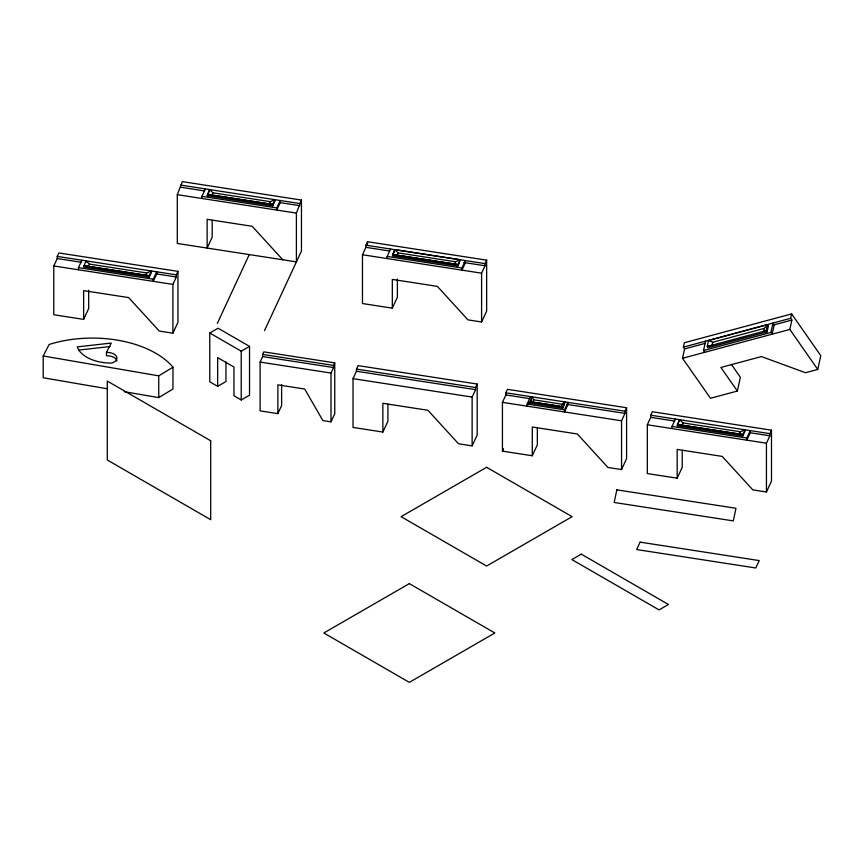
<?xml version="1.0" encoding="UTF-8"?>
<svg xmlns="http://www.w3.org/2000/svg" width="864" height="864" viewBox="0 0 864 864"><rect width="100%" height="100%" fill="white"/><g stroke="black" fill="none" stroke-linecap="round" stroke-linejoin="round"><path stroke-width="1.3" d="M683.359 347.134L684.32 342.749L791.629 313.913L820.8 355.676L817.765 369.425L805.496 372.73L761.454 356.573L720.889 367.47L737.359 391.036L710.467 398.261L682.517 358.268L684.59 348.894L683.359 347.134L790.657 318.298L791.629 313.913M704.743 352.296L703.512 350.536L705.586 341.161M708.545 340.513L707.227 346.496L708.08 347.706L767.092 331.852L768.409 325.879L767.556 324.659L708.545 340.513L712.757 342.241L764.392 328.363L767.556 324.659L766.238 330.642L767.092 331.852M712.757 342.241L712.098 345.222L707.227 346.496L766.238 330.642L763.733 331.355L764.392 328.363M737.359 391.036L740.383 377.276L731.408 364.424M770.915 332.424L772.978 323.05L774.209 324.81L772.135 334.184L770.915 332.424L703.512 350.536M817.765 369.425L789.826 329.432L791.888 320.058L790.657 318.298M57.229 256.414L58.838 252.947L177.952 271.372L177.952 322.304L172.908 333.191L159.278 331.074L128.671 297.594L83.635 290.628L83.635 319.378L53.784 314.755L53.784 265.972L57.229 258.552L57.229 256.414L176.342 274.838L177.952 271.372M78.462 269.784L78.462 267.635L81.896 260.226M85.925 260.809L83.732 267.019L149.245 277.15L151.438 272.419L151.438 270.94L146.794 272.97L89.478 264.103L85.925 260.809L85.925 262.289M89.478 264.103L88.376 266.468L83.732 265.529L149.245 275.67L151.438 270.94M83.635 319.378L88.69 308.491L88.69 290.196M301.46 200.07L296.406 213.095L296.406 261.878L177.293 243.454L177.293 194.659L182.347 181.634L301.46 200.07L301.46 251.003L264.492 330.653M146.794 272.97L145.703 275.335L149.245 275.67L149.245 277.15M153.274 279.212L156.719 271.804L156.719 273.942L153.274 281.362L153.274 279.212L78.462 267.635M201.96 198.482L201.96 196.333L205.405 188.924M209.434 189.508L207.241 195.707L272.754 205.848L274.946 201.118L274.946 199.638L270.302 201.668L212.976 192.802L209.434 189.508L209.434 190.987M207.241 195.707L208.883 192.164M274.946 199.638L272.754 204.358L207.241 194.227L211.885 195.167L212.976 192.802M172.908 333.191L172.908 284.396L176.342 276.988L176.342 274.838M211.885 195.167L269.212 204.034L270.302 201.668M217.339 323.363L249.253 254.588M276.782 207.911L280.217 200.491L280.217 202.64L276.782 210.06L276.782 207.911L201.96 196.333M262.656 354.445L263.844 351.875L334.746 362.848L334.746 413.78L331.009 421.837L322.898 420.584L304.679 389.016L277.873 384.869L277.873 413.618L260.107 410.875L260.107 362.081L262.656 356.594L262.656 354.445L333.558 365.418L334.746 362.848M277.873 413.618L281.621 405.562L281.621 384.653M365.915 245.192L367.524 241.726L486.637 260.15L486.637 311.094L481.594 321.97L467.964 319.864L437.357 286.373L392.321 279.407L392.321 308.156L362.47 303.545L362.47 254.75L365.915 247.342L365.915 245.192L485.028 263.617L486.637 260.15M331.009 421.837L331.009 373.054L333.558 367.556L333.558 365.418M387.148 258.574L387.148 256.424L390.582 249.005M394.621 249.588L392.418 255.798L457.931 265.939L460.123 259.729L394.621 249.588L398.164 252.893L455.49 261.76L460.123 259.729L457.931 265.939M392.969 254.621L394.621 251.078M398.164 252.893L397.062 255.247L392.418 254.318L457.931 264.449L454.388 264.125L455.49 261.76M356.465 369.09L358.074 365.623L477.187 384.048L477.187 434.992L472.133 445.867L458.514 443.761L427.907 410.27L382.871 403.304L382.871 432.054L353.02 427.442L353.02 378.648L356.465 371.239L356.465 369.09L475.578 387.515L477.187 384.048M392.321 308.156L397.375 297.281L397.375 278.986M382.871 432.054L387.925 421.178L387.925 404.19M461.959 268.002L465.404 260.582L465.404 262.732L461.959 270.14L461.959 268.002L387.148 256.424M481.594 321.97L481.594 273.175L485.028 265.766L485.028 263.617M472.133 445.867L472.133 397.073L475.578 389.664L475.578 387.515M505.872 392.796L507.481 389.329L626.594 407.754L626.594 458.698L621.551 469.573L607.932 467.467L577.325 433.976L532.278 427.01L532.278 455.76L502.438 451.148L502.438 402.354L505.872 394.945L505.872 392.796L624.985 411.221L626.594 407.754M502.438 451.148L503.55 448.729M528.574 403.002L527.105 406.177L527.105 404.028L530.539 396.619M561.308 406.609L562.41 404.255L565.002 401.9L562.81 408.11L530.053 403.045L531.695 399.503M533.747 399.816L532.645 402.181L530.053 401.566L532.246 396.835L533.747 399.816L562.41 404.255M532.278 455.76L537.332 444.884L537.332 427.896M562.81 408.11L565.002 401.9M564.516 409.817L567.95 402.397L567.95 404.546L564.516 411.966L564.516 409.817L527.105 404.028M621.551 469.573L621.551 420.79L624.985 413.37L624.985 411.221M650.765 415.217L652.374 411.75L771.487 430.175L771.487 481.108L766.444 491.983L752.825 489.877L722.207 456.397L677.171 449.431L677.171 478.181L647.32 473.558L647.32 424.775L650.765 417.355L650.765 415.217L769.878 433.642L771.487 430.175M671.998 428.587L671.998 426.438L675.432 419.029M679.471 419.612L677.268 425.822L742.781 435.953L744.973 431.222L744.973 429.743L740.34 431.773L683.014 422.906L679.471 419.612L677.268 425.822M744.973 429.743L742.781 434.473L677.268 424.332L681.912 425.272L683.014 422.906M677.171 478.181L682.225 467.294L682.225 450.306M740.34 431.773L739.238 434.138L681.912 425.272M746.809 438.016L750.254 430.607L750.254 432.745L746.809 440.165L746.809 438.016L671.998 426.438M766.444 491.983L766.444 443.2L769.878 435.791L769.878 433.642M106.942 388.724L43.2 377.762L43.2 355.99L49.14 344.477A89.672 51.775 0 0 1 172.973 367.211L172.973 388.984L158.738 397.624L124.211 391.694M106.445 352.447L111.283 343.062L77.263 346.885A34.668 20.012 0 0 0 111.802 363.074A9.806 5.659 0 0 0 116.543 356.508A9.806 5.659 0 0 0 106.445 352.447L106.445 355.784A9.806 5.659 0 0 1 116.921 361.109M43.2 355.99L158.738 375.851L172.973 367.211M209.768 333.018L218.074 328.223L249.534 346.378L249.534 395.172L241.218 399.967L233.96 395.777L233.96 367.027L217.652 357.61L217.652 386.359L209.768 381.802L209.768 333.018L241.218 351.184L249.534 346.378M217.652 386.359L225.958 381.564L225.958 361.962M684.59 348.894L705.272 343.332M773.788 324.918L791.888 320.058M682.517 358.268L789.826 329.432M78.57 350.082L109.976 346.55M269.212 204.034L272.754 204.358L272.754 205.848M740.416 434.246L742.781 434.473L742.781 435.953M180.738 185.101L299.851 203.537M180.738 187.25L204.552 190.933M280.001 202.608L299.851 205.675M177.293 194.659L296.406 213.095M365.915 247.342L389.74 251.024M463.849 262.494L485.028 265.766M398.39 255.463L453.06 263.909M362.47 254.75L481.594 273.175M57.229 258.552L81.054 262.246M156.492 273.91L176.342 276.988M89.705 266.674L144.364 275.13M53.784 265.972L172.908 284.396M262.656 356.594L333.558 367.556M356.465 371.239L475.578 389.664M505.872 394.945L529.697 398.628M566.752 404.363L624.985 413.37M650.765 417.355L674.59 421.049M750.028 432.713L769.878 435.791M562.81 406.631L530.053 401.566L530.053 403.045M533.952 402.386L560.012 406.415M260.107 362.081L331.009 373.054M353.02 378.648L472.133 397.073M502.438 402.354L621.551 420.79M647.32 424.775L766.444 443.2M282.787 259.772L252.18 226.292L207.144 219.326L207.144 248.076L212.198 237.19L212.198 220.201M367.524 241.726L367.524 244.404M241.218 351.184L241.218 399.967M158.738 375.851L158.738 397.624M616.842 489.856L614.185 502.459L733.298 520.895L735.966 508.28L616.842 489.856M640.105 542.138L636.671 549.558L755.784 567.983L759.229 560.574L640.105 542.138M486.605 467.294L401.09 516.672L486.605 566.039L572.119 516.672L486.605 467.294M409.331 583.621L323.816 632.988L409.331 682.366L494.845 632.988L409.331 583.621M581.267 554.137L571.86 559.57L659.059 609.908L668.466 604.487L581.267 554.137M210.686 440.759L107.298 381.067L107.298 459.994L210.686 519.685L210.686 440.759"/></g></svg>
